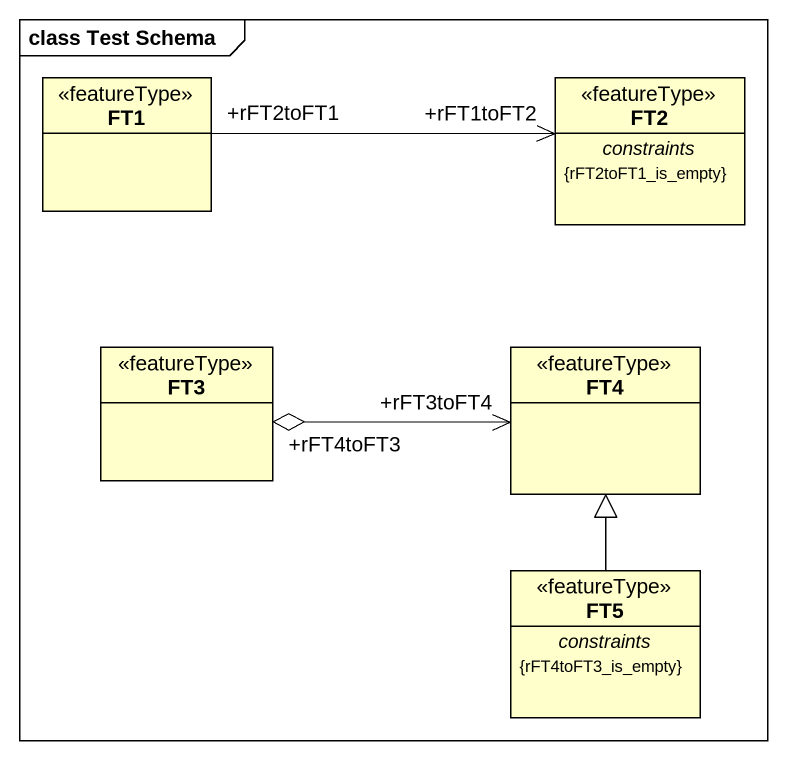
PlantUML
@startuml
mainframe class Test Schema
hide circle
hide empty members
class FT1 <<featureType>>
class FT2 <<featureType>> {
  -- constraints --
  {rFT2toFT1_is_empty}
}
class FT3 <<featureType>>
class FT4 <<featureType>>
class FT5 <<featureType>> {
  -- constraints --
  {rFT4toFT3_is_empty}
}
FT1 "+rFT2toFT1" -right-> "+rFT1toFT2" FT2
FT4 "+rFT3toFT4" <-left-o "+rFT4toFT3" FT3
FT5 -up-|> FT4
@enduml
